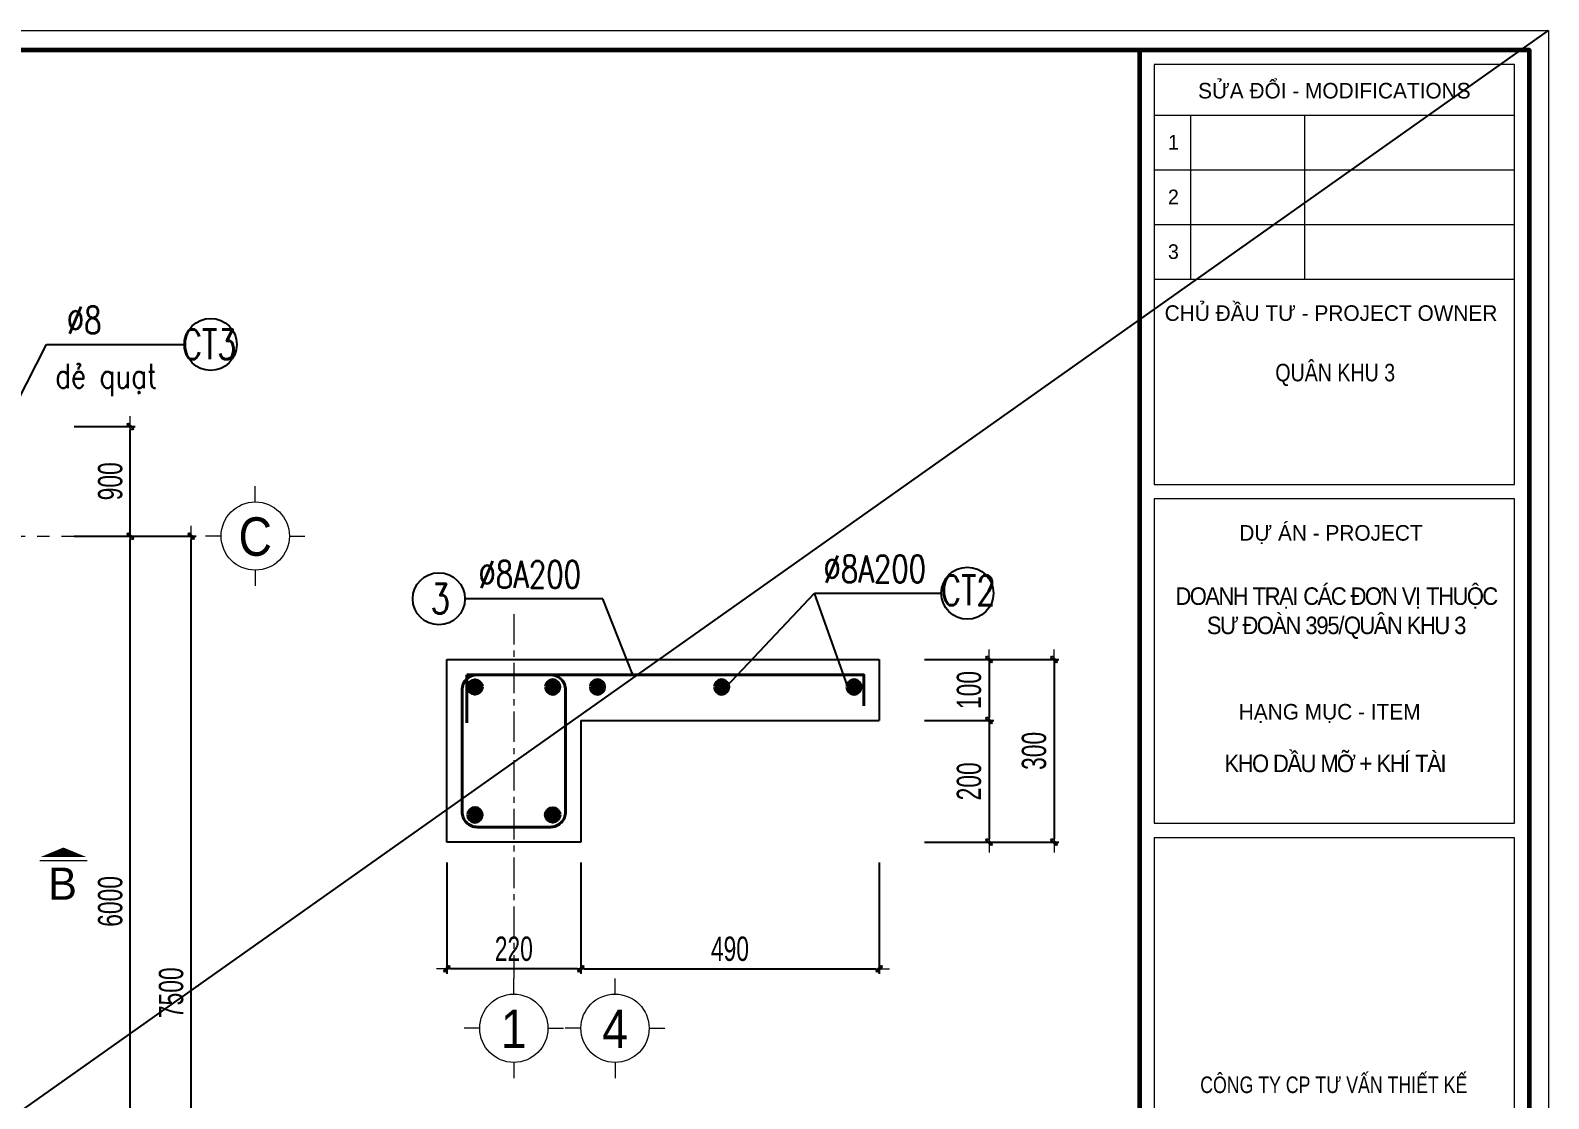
# Model space of a CAD drawing. Header units: millimetres. Extents: x -295047 to 29144, y -724756 to -246879.
# Drawn here: x -1174 to 11296, y -353377 to -344605 of the extents above; entities that cross this region are included whole.
import ezdxf
from ezdxf.enums import TextEntityAlignment as Align

# ---------------------------------------------------------------- set-up
doc = ezdxf.new("R2010")
doc.units = ezdxf.units.MM
doc.header["$MEASUREMENT"] = 0
doc.header["$PDMODE"] = 32
for name, pattern in [('CENTER', [2, 1.25, -0.25, 0.25, -0.25]), ('CENTERX2', [4, 2.5, -0.5, 0.5, -0.5]), ('DASHDOT', [1, 0.5, -0.25, 0, -0.25])]:
    doc.linetypes.add(name, pattern=pattern)
doc.layers.get('Defpoints').update_dxf_attribs({"color": 1})
for name, color, linetype, lineweight in [('08. Net Text', 3, 'Continuous', 13), ('EG Dim', 8, 'Continuous', 15), ('Khungten_LCDI', 7, 'Continuous', 5), ('LC Dim', 8, 'Continuous', 18), ('LC ISO', 153, 'Continuous', 13), ('LC Khac', 4, 'Continuous', 9), ('LC Net dam2', 6, 'Continuous', 40), ('LC Net dam3', 1, 'Continuous', 60), ('LC Net manh', 219, 'Continuous', 5), ('LC Net thay', 7, 'Continuous', 25), ('LC Net truc', 79, 'DASHDOT', 13), ('LC Text1', 3, 'Continuous', 20), ('LC Text2', 7, 'Continuous', 25), ('TRUC', 8, 'CENTER', 5)]:
    doc.layers.add(name, color=color, linetype=linetype, lineweight=lineweight)
doc.layers.add('KCS_Plotter', color=11, linetype='Continuous', plot=False)
doc.styles.add('HOATBIF', font='hoatbif.shx', dxfattribs={"width": 0.7})
doc.styles.add('Khungten', font='VHAVAN_1.TTF', dxfattribs={"width": 0.9, "height": 5000})
doc.styles.add('LC 1', font='VHAVANB_1.TTF')
doc.styles.add('LC 3', font='vnsimli.shx', dxfattribs={"width": 0.75})
doc.styles.add('Text Khung Ten', font='VHAVAN_1.TTF')
doc.styles.add('Title', font='VHBLACK_1.TTF', dxfattribs={"width": 0.8})
doc.dimstyles.new('DIM CHUAN', dxfattribs={"dimscale": 60, "dimtxt": 2.5, "dimasz": 0.35, "dimexe": 0.5, "dimexo": 0, "dimgap": 0.8, "dimtad": 1, "dimdec": 0, "dimzin": 0, "dimdsep": 46, "dimtxsty": 'HOATBIF', "dimblk1": 'DOT', "dimblk2": 'DOT', "dimsah": 1, "dimcen": -1, "dimdle": 1, "dimclrd": 256, "dimclre": 256, "dimclrt": 4, "dimadec": 3, "dimazin": 2, "dimtfac": 0.333333, "dimtdec": 0, "dimtix": 1, "dimtmove": 2, "dimatfit": 3, "dimldrblk": 'DOT', "dimfxl": 1, "dimtvp": 0.833333, "dimtolj": 1, "dimtzin": 0, "dimarcsym": 0})

# ---------------------------------------------------------------- blocks, each defined once
blk = doc.blocks.new('lcdi KC')
at = {"layer": 'Defpoints', "lineweight": 0}
blk.add_lwpolyline([(-1200, -14850), (-1200, 14850), (40800, 14850), (40800, -14850)], close=True, dxfattribs=at)
at = {"layer": 'Khungten_LCDI', "color": 5, "lineweight": 60}
blk.add_line((36600, 14650), (36600, -14650), dxfattribs=at)
at = {"layer": 'Khungten_LCDI', "color": 5, "lineweight": 25}
blk.add_line((40600, -14650), (40600, 14650), dxfattribs=at)
at = {"layer": 'Khungten_LCDI', "color": 9, "lineweight": 15}
for p, q in [((36750, 13981), (40450, 13981)), ((37123, 13981), (37123, 12297)), ((38293, 13981), (38293, 12297)), ((36750, 13420), (40450, 13420)), ((36750, 12858), (40450, 12858)), ((36750, 12297), (40450, 12297))]:
    blk.add_line(p, q, dxfattribs=at)
at = {"layer": 'Khungten_LCDI', "color": 5, "lineweight": 60}
blk.add_lwpolyline([(0, -14650), (0, 14650), (40600, 14650), (40600, -14650)], close=True, dxfattribs=at)
at = {"layer": 'Khungten_LCDI', "color": 9, "lineweight": 15}
for points in [[(36750, 10190), (40450, 10190), (40450, 14500), (36750, 14500)], [(36750, 6712), (40450, 6712), (40450, 10040), (36750, 10040)], [(36750, 2587), (40450, 2587), (40450, 6562), (36750, 6562)]]:
    blk.add_lwpolyline(points, close=True, dxfattribs=at)
at = {"color": 7, "style": 'Khungten'}
for s, p in [('söa ®æi - modifications', (38600, 14151)), ('chñ ®Çu t\xad - project owner', (38566, 11868)), ('dù ¸n - project', (38566, 9612)), ('h¹ng môc - item', (38552, 7776))]:
    blk.add_text(s, height=160, dxfattribs=at).set_placement(p, align=Align.CENTER)
at = {"color": 7, "style": 'Title', "width": 0.8}
blk.add_text('c«ng ty cp t\xad vÊn thiÕt kÕ', height=170, dxfattribs=at).set_placement((38594, 3942), align=Align.CENTER)
at = {"color": 4, "char_height": 180, "attachment_point": 5, "style": 'Khungten'}
for s, insert, width in [('{\\f.VnArialH|b0|i0|c0|p34;\\W0.8;qu©n khu 3}', (38609, 11313), 2315.24), ('{\\f.VnArialH|b0|i0|c0|p34;\\W0.9;\\T0.9;doanh tr¹i c¸c ®¬n vÞ thuéc s\xad ®oµn 395/qu©n khu 3}', (38617, 8868), 3461.97), ('{\\f.VnArialH|b0|i0|c0|p34;\\T0.9;kho dÇu mì + khÝ tµi}', (38609, 7325), 3712.56)]:
    blk.add_mtext(s, dxfattribs=dict(at, insert=insert, width=width))
at = {"color": 7, "style": 'Khungten', "width": 0.8}
for tag, p in [('REVISION', (39499, -10746)), ('NGAYHT', (39546, -11609))]:
    blk.add_attdef(tag, text='', height=200, dxfattribs=at).set_placement(p, align=Align.CENTER)
at = {"layer": '08. Net Text', "color": 7, "style": 'Text Khung Ten'}
blk.add_text('1', height=150, dxfattribs=at).set_placement((36892, 13627))
at = {"layer": '08. Net Text', "color": 7, "ltscale": 2, "style": 'Text Khung Ten'}
for s, p in [('2', (36892, 13065)), ('3', (36892, 12504))]:
    blk.add_text(s, height=150, dxfattribs=at).set_placement(p)
at = {"layer": 'LC Text1', "style": 'Title', "width": 1.485915}
for tag, p, p2 in [('TENBANVE1', (36913, -8886), (40339, -8886)), ('TENBANVE2', (36913, -9562), (40339, -9562))]:
    blk.add_attdef(tag, text='', height=250, dxfattribs=at).set_placement(p, p2, align=Align.FIT)
at = {"layer": 'LC Text1', "style": 'Title', "width": 0.7}
blk.add_attdef('SOBANVE', text='', height=250, dxfattribs=at).set_placement((39562, -13896), align=Align.CENTER)
blk = doc.blocks.new('DOT')
at = {"layer": 'LC Dim'}
blk.add_line((-3, 0), (3, 0), dxfattribs=at)
at = {"layer": 'LC Dim', "color": 4}
blk.add_line((-1, -1), (1, 1), dxfattribs=at)
blk.add_lwpolyline([(0.5, 1), (-1, -0.5), (-0.5, -1), (1, 0.5)], close=True, dxfattribs=at)
blk = doc.blocks.new('*D418')
at = {"layer": 'Defpoints', "color": 0, "ltscale": 2, "transparency": 16777216}
for p in [(-813, -348758), (147, -348758), (-813, -356258)]:
    blk.add_point(p, dxfattribs=at)
at = {"layer": 'LC Dim', "lineweight": -2, "ltscale": 2, "transparency": 16777216}
for p, q in [((-813, -348758), (187, -348758)), ((147, -356230), (147, -348786)), ((-813, -356258), (187, -356258))]:
    blk.add_line(p, q, dxfattribs=at)
at = {"layer": 'LC Dim', "lineweight": -2, "ltscale": 2, "transparency": 16777216, "xscale": 28, "yscale": 28, "zscale": 28}
for p, rotation in [((147, -348758), 90), ((147, -356258), 270)]:
    blk.add_blockref('DOT', p, dxfattribs=dict(at, rotation=rotation))
at = {"layer": 'LC Dim', "color": 4, "ltscale": 2, "transparency": 16777216, "insert": (-17, -352508), "char_height": 200, "attachment_point": 5, "rotation": 90, "style": 'HOATBIF'}
blk.add_mtext('\\A1;7500', dxfattribs=at)
blk = doc.blocks.new('TTRUC')
at = {"layer": 'LC ISO'}
for p, q in [((0, 6.95), (0, 10.13)), ((-6.95, 0), (-10.13, 0)), ((6.95, 0), (10.13, 0)), ((0, -6.95), (0, -10.13))]:
    blk.add_line(p, q, dxfattribs=at)
at = {"layer": 'LC Net manh'}
blk.add_circle((0, 0), 6.95, dxfattribs=at)
blk = doc.blocks.new('*D390')
at = {"layer": 'Defpoints', "color": 0, "ltscale": 2, "transparency": 16777216}
for p in [(-813, -348758), (-353, -348758), (-813, -354758)]:
    blk.add_point(p, dxfattribs=at)
at = {"layer": 'LC Dim', "lineweight": -2, "ltscale": 2, "transparency": 16777216}
for p, q in [((-813, -348758), (-313, -348758)), ((-353, -354730), (-353, -348786)), ((-813, -354758), (-313, -354758))]:
    blk.add_line(p, q, dxfattribs=at)
at = {"layer": 'LC Dim', "lineweight": -2, "ltscale": 2, "transparency": 16777216, "xscale": 28, "yscale": 28, "zscale": 28}
for p, rotation in [((-353, -348758), 90), ((-353, -354758), 270)]:
    blk.add_blockref('DOT', p, dxfattribs=dict(at, rotation=rotation))
at = {"layer": 'LC Dim', "color": 4, "ltscale": 2, "transparency": 16777216, "insert": (-517, -351758), "char_height": 200, "attachment_point": 5, "rotation": 90, "style": 'HOATBIF'}
blk.add_mtext('\\A1;6000', dxfattribs=at)
blk = doc.blocks.new('*D393')
at = {"layer": 'Defpoints', "color": 0, "ltscale": 2, "transparency": 16777216}
for p in [(-813, -347858), (-353, -347858), (-813, -348758)]:
    blk.add_point(p, dxfattribs=at)
at = {"layer": 'LC Dim', "lineweight": -2, "ltscale": 2, "transparency": 16777216}
for p, q in [((-813, -347858), (-313, -347858)), ((-353, -348730), (-353, -347886)), ((-813, -348758), (-313, -348758))]:
    blk.add_line(p, q, dxfattribs=at)
at = {"layer": 'LC Dim', "lineweight": -2, "ltscale": 2, "transparency": 16777216, "xscale": 28, "yscale": 28, "zscale": 28}
for p, rotation in [((-353, -347858), 90), ((-353, -348758), 270)]:
    blk.add_blockref('DOT', p, dxfattribs=dict(at, rotation=rotation))
at = {"layer": 'LC Dim', "color": 4, "ltscale": 2, "transparency": 16777216, "insert": (-517, -348308), "char_height": 200, "attachment_point": 5, "rotation": 90, "style": 'HOATBIF'}
blk.add_mtext('\\A1;900', dxfattribs=at)
blk = doc.blocks.new('*D451')
at = {"layer": 'Defpoints', "color": 0, "ltscale": 2, "transparency": 16777216}
for p in [(2247, -351439), (3347, -351439), (2247, -352312)]:
    blk.add_point(p, dxfattribs=at)
at = {"layer": 'LC Dim', "lineweight": -2, "ltscale": 2, "transparency": 16777216}
for p, q in [((2247, -351439), (2247, -352352)), ((3347, -351439), (3347, -352352)), ((3319, -352312), (2275, -352312))]:
    blk.add_line(p, q, dxfattribs=at)
at = {"layer": 'LC Dim', "lineweight": -2, "ltscale": 2, "transparency": 16777216, "xscale": 28, "yscale": 28, "zscale": 28, "rotation": 180}
blk.add_blockref('DOT', (2247, -352312), dxfattribs=at)
at = {"layer": 'LC Dim', "lineweight": -2, "ltscale": 2, "transparency": 16777216, "xscale": 28, "yscale": 28, "zscale": 28}
blk.add_blockref('DOT', (3347, -352312), dxfattribs=at)
at = {"layer": 'LC Dim', "color": 4, "ltscale": 2, "transparency": 16777216, "insert": (2797, -352148), "char_height": 200, "attachment_point": 5, "style": 'HOATBIF'}
blk.add_mtext('\\A1;220', dxfattribs=at)
blk = doc.blocks.new('theptron1')
at = {"layer": 'LC Net dam3'}
for p, q in [((-0.5, 0), (0.5, 0)), ((-0.35, 0.35), (0.35, -0.35)), ((0.35, 0.35), (-0.35, -0.35)), ((0, 0.5), (0, -0.5))]:
    blk.add_line(p, q, dxfattribs=at)
blk.add_circle((0, 0), 0.5, dxfattribs=at)
blk = doc.blocks.new('*D365')
at = {"layer": 'Defpoints', "color": 0, "ltscale": 2, "transparency": 16777216}
for p in [(3347, -351439), (5797, -351439), (5797, -352312)]:
    blk.add_point(p, dxfattribs=at)
at = {"layer": 'LC Dim', "lineweight": -2, "ltscale": 2, "transparency": 16777216}
for p, q in [((3347, -351439), (3347, -352352)), ((5797, -351439), (5797, -352352)), ((3375, -352312), (5769, -352312))]:
    blk.add_line(p, q, dxfattribs=at)
at = {"layer": 'LC Dim', "lineweight": -2, "ltscale": 2, "transparency": 16777216, "xscale": 28, "yscale": 28, "zscale": 28, "rotation": 180}
blk.add_blockref('DOT', (3347, -352312), dxfattribs=at)
at = {"layer": 'LC Dim', "lineweight": -2, "ltscale": 2, "transparency": 16777216, "xscale": 28, "yscale": 28, "zscale": 28}
blk.add_blockref('DOT', (5797, -352312), dxfattribs=at)
at = {"layer": 'LC Dim', "color": 4, "ltscale": 2, "transparency": 16777216, "insert": (4572, -352148), "char_height": 200, "attachment_point": 5, "style": 'HOATBIF'}
blk.add_mtext('\\A1;490', dxfattribs=at)
blk = doc.blocks.new('*D366')
at = {"layer": 'Defpoints', "color": 0, "ltscale": 2, "transparency": 16777216}
for p in [(6169, -349772), (6169, -350272), (6700, -350272)]:
    blk.add_point(p, dxfattribs=at)
at = {"layer": 'LC Dim', "lineweight": -2, "ltscale": 2, "transparency": 16777216}
for p, q in [((6169, -349772), (6740, -349772)), ((6700, -349800), (6700, -350244)), ((6169, -350272), (6740, -350272))]:
    blk.add_line(p, q, dxfattribs=at)
at = {"layer": 'LC Dim', "lineweight": -2, "ltscale": 2, "transparency": 16777216, "xscale": 28, "yscale": 28, "zscale": 28}
for p, rotation in [((6700, -349772), 90), ((6700, -350272), 270)]:
    blk.add_blockref('DOT', p, dxfattribs=dict(at, rotation=rotation))
at = {"layer": 'LC Dim', "color": 4, "ltscale": 2, "transparency": 16777216, "insert": (6536, -350022), "char_height": 200, "attachment_point": 5, "rotation": 90, "style": 'HOATBIF'}
blk.add_mtext('\\A1;100', dxfattribs=at)
blk = doc.blocks.new('*D367')
at = {"layer": 'Defpoints', "color": 0, "ltscale": 2, "transparency": 16777216}
for p in [(6169, -350272), (6169, -351272), (6700, -351272)]:
    blk.add_point(p, dxfattribs=at)
at = {"layer": 'LC Dim', "lineweight": -2, "ltscale": 2, "transparency": 16777216}
for p, q in [((6169, -350272), (6740, -350272)), ((6700, -350300), (6700, -351244)), ((6169, -351272), (6740, -351272))]:
    blk.add_line(p, q, dxfattribs=at)
at = {"layer": 'LC Dim', "lineweight": -2, "ltscale": 2, "transparency": 16777216, "xscale": 28, "yscale": 28, "zscale": 28}
for p, rotation in [((6700, -350272), 90), ((6700, -351272), 270)]:
    blk.add_blockref('DOT', p, dxfattribs=dict(at, rotation=rotation))
at = {"layer": 'LC Dim', "color": 4, "ltscale": 2, "transparency": 16777216, "insert": (6536, -350772), "char_height": 200, "attachment_point": 5, "rotation": 90, "style": 'HOATBIF'}
blk.add_mtext('\\A1;200', dxfattribs=at)
blk = doc.blocks.new('*D368')
at = {"layer": 'Defpoints', "color": 0, "ltscale": 2, "transparency": 16777216}
for p in [(6169, -349772), (6169, -351272), (7234, -351272)]:
    blk.add_point(p, dxfattribs=at)
at = {"layer": 'LC Dim', "lineweight": -2, "ltscale": 2, "transparency": 16777216}
for p, q in [((6169, -349772), (7274, -349772)), ((7234, -349800), (7234, -351244)), ((6169, -351272), (7274, -351272))]:
    blk.add_line(p, q, dxfattribs=at)
at = {"layer": 'LC Dim', "lineweight": -2, "ltscale": 2, "transparency": 16777216, "xscale": 28, "yscale": 28, "zscale": 28}
for p, rotation in [((7234, -349772), 90), ((7234, -351272), 270)]:
    blk.add_blockref('DOT', p, dxfattribs=dict(at, rotation=rotation))
at = {"layer": 'LC Dim', "color": 4, "ltscale": 2, "transparency": 16777216, "insert": (7070, -350522), "char_height": 200, "attachment_point": 5, "rotation": 90, "style": 'HOATBIF'}
blk.add_mtext('\\A1;300', dxfattribs=at)

msp = doc.modelspace()

# ---------------------------------------------------------------- linework, layer by layer
at = {"layer": 'KCS_Plotter', "ltscale": 2}
msp.add_line((-22304.2, -368365.3), (11295.8, -344605.3), dxfattribs=at)
at = {"layer": 'LC Khac', "color": 1, "ltscale": 2}
msp.add_line((-1096.3, -351422.8), (-707.9, -351422.8), dxfattribs=at)
msp.add_lwpolyline([(-902.1, -351315.6, 0, 377.1, 0), (-902.1, -351393.6, 220, 220, 0)], format="xyseb", dxfattribs=at)
at = {"layer": 'LC Net dam2'}
msp.add_line((2412.3, -349897.4), (2412.3, -350290.2), dxfattribs=at)
msp.add_lwpolyline([(2496.9, -351147.4), (3096.9, -351147.4, 0.4142136), (3221.9, -351022.4), (3221.9, -350022.4, 0.4142136), (3096.9, -349897.4), (2496.9, -349897.4, 0.4142136), (2371.9, -350022.4), (2371.9, -351022.4, 0.4142136)], format="xyb", close=True, dxfattribs=at)
msp.add_lwpolyline([(2412.3, -349897.4), (5672.9, -349897.4), (5672.9, -350152.1)], dxfattribs=at)
at = {"layer": 'LC Net thay', "ltscale": 2}
for p, q in [((2246.9, -351272.4), (2246.9, -349772.4)), ((2246.9, -349772.4), (5796.9, -349772.4)), ((5796.9, -349772.4), (5796.9, -350272.4)), ((3346.9, -350272.4), (3346.9, -351272.4)), ((3346.9, -350272.4), (5796.9, -350272.4)), ((3346.9, -351272.4), (2246.9, -351272.4))]:
    msp.add_line(p, q, dxfattribs=at)
at = {"layer": 'LC Net truc', "linetype": 'CENTERX2', "ltscale": 200}
msp.add_line((-18516.7, -348757.7), (174, -348757.7), dxfattribs=at)
at = {"layer": 'LC Text2', "ltscale": 100}
for centre in [(307.2, -347184.1), (6521.8, -349227.3), (2181.3, -349272.9)]:
    msp.add_circle(centre, 214, dxfattribs=at)
at = {"layer": 'TRUC', "ltscale": 200}
msp.add_line((2796.9, -349398.4), (2796.9, -352391.2), dxfattribs=at)

# ---------------------------------------------------------------- block references
at = {"layer": 'EG Dim', "yscale": 106.0024500935105, "zscale": 106.0024500935105}
for p, xscale, rotation in [((2477.5, -349997), 106.0024500935105, 90), ((3116.2, -349997), -106.0024500935105, 270), ((3483.9, -349997), -106.0024500935105, 270), ((4503.7, -349997), -106.0024500935105, 270), ((5591.2, -349997), -106.0024500935105, 270), ((2477.5, -351047.7), -106.0024500935105, 90), ((3116.2, -351047.7), 106.0024500935105, 270)]:
    msp.add_blockref('theptron1', p, dxfattribs=dict(at, xscale=xscale, rotation=rotation))
at = {"layer": 'LC ISO', "xscale": 40.31376784078886, "yscale": 40.31376784078886, "zscale": 40.31376784078886}
for p in [(673.5, -348757.7), (2796.9, -352799.7), (3628, -352799.7)]:
    msp.add_blockref('TTRUC', p, dxfattribs=at)
at = {"layer": 'LC Net thay', "xscale": 0.8, "yscale": 0.8, "zscale": 0.8}
msp.add_blockref('lcdi KC', (-21344.2, -356485.3), dxfattribs=at)

# ---------------------------------------------------------------- texts
at = {"ltscale": 2, "style": 'LC 1'}
msp.add_attdef('B', text='A', height=264, dxfattribs=at).set_placement((-908.7, -351612.7), align=Align.MIDDLE_CENTER)
at = {"layer": 'LC Text1', "color": 3, "style": 'LC 3', "width": 0.8}
msp.add_text('dÎ qu¹t', height=200, dxfattribs=at).set_placement((-969.4, -347542.2))
at = {"layer": 'LC Text1', "ltscale": 0.2, "style": 'LC 1', "width": 0.9}
for s, p in [('c', (673.5, -349014.5)), ('1', (2796.9, -353056.5)), ('4', (3628, -353056.5))]:
    msp.add_text(s, height=315.7, dxfattribs=at).set_placement(p, align=Align.BOTTOM_CENTER)
at = {"layer": 'LC Text2', "linetype": 'ByBlock', "style": 'LC 3', "width": 0.75}
for s, p in [('%%C8', (-874.6, -347095.4)), ('%%C8A200', (2506, -349184.2)), ('%%C8A200', (5340, -349138.6))]:
    msp.add_text(s, height=222.22, dxfattribs=at).set_placement(p)
at = {"layer": 'LC Text2', "ltscale": 100, "style": 'LC 3', "width": 0.75}
for s, height, p in [('CT3', 244.44, (295.1, -347184.1)), ('CT2', 244.44, (6529.3, -349203.3)), ('3', 244.4, (2193.4, -349272.9))]:
    msp.add_text(s, height=height, dxfattribs=at).set_placement(p, align=Align.MIDDLE_CENTER)

# ---------------------------------------------------------------- dimensions: what is measured, and where the dimension line sits
at = {"layer": 'LC Dim', "ltscale": 2}
for base, p1, p2, override, picture, middle in [((-353.2, -347857.7), (-812.9, -348757.7), (-812.9, -347857.7), {"dimscale": 80}, '*D393', (-517.2, -348307.7)), ((146.8, -348757.7), (-812.9, -356257.7), (-812.9, -348757.7), {"dimscale": 80}, '*D418', (-17.2, -352507.7)), ((-353.2, -348757.7), (-812.9, -354757.7), (-812.9, -348757.7), {"dimscale": 80}, '*D390', (-517.2, -351757.7)), ((6700.4, -350272.4), (6169.4, -349772.4), (6169.4, -350272.4), {"dimscale": 80, "dimlfac": 0.2}, '*D366', (6536.4, -350022.4)), ((7234.2, -351272.4), (6169.4, -349772.4), (6169.4, -351272.4), {"dimscale": 80, "dimlfac": 0.2}, '*D368', (7070.2, -350522.4)), ((6700.4, -351272.4), (6169.4, -350272.4), (6169.4, -351272.4), {"dimscale": 80, "dimlfac": 0.2}, '*D367', (6536.4, -350772.4))]:
    dim = msp.add_linear_dim(base=base, p1=p1, p2=p2, angle=90, dimstyle='DIM CHUAN', override=override, dxfattribs=at)
    dim.commit()
    dim.dimension.update_dxf_attribs({"geometry": picture, "text_midpoint": middle})
for base, p2, picture, middle in [((2246.9, -352312.1), (2246.9, -351438.7), '*D451', (2796.9, -352148.1)), ((5796.9, -352312.1), (5796.9, -351438.7), '*D365', (4571.9, -352148.1))]:
    dim = msp.add_linear_dim(base=base, p1=(3346.9, -351438.7), p2=p2, dimstyle='DIM CHUAN', override={"dimscale": 80, "dimlfac": 0.2}, dxfattribs=at)
    dim.commit()
    dim.dimension.update_dxf_attribs({"geometry": picture, "text_midpoint": middle})

# ---------------------------------------------------------------- leaders
for points in [[(-1474, -348032.7), (-1040.7, -347184.1), (93.2, -347184.1)], [(4541.3, -349997), (5267.3, -349227.3), (6307.8, -349227.3)], [(5553.7, -350034.5), (5267.3, -349227.3)], [(3775.1, -349897.4), (3529.2, -349272.9), (2395.4, -349272.9)]]:
    msp.add_leader(points, dimstyle='DIM CHUAN', dxfattribs=at)

doc.saveas('drawing.dxf')
